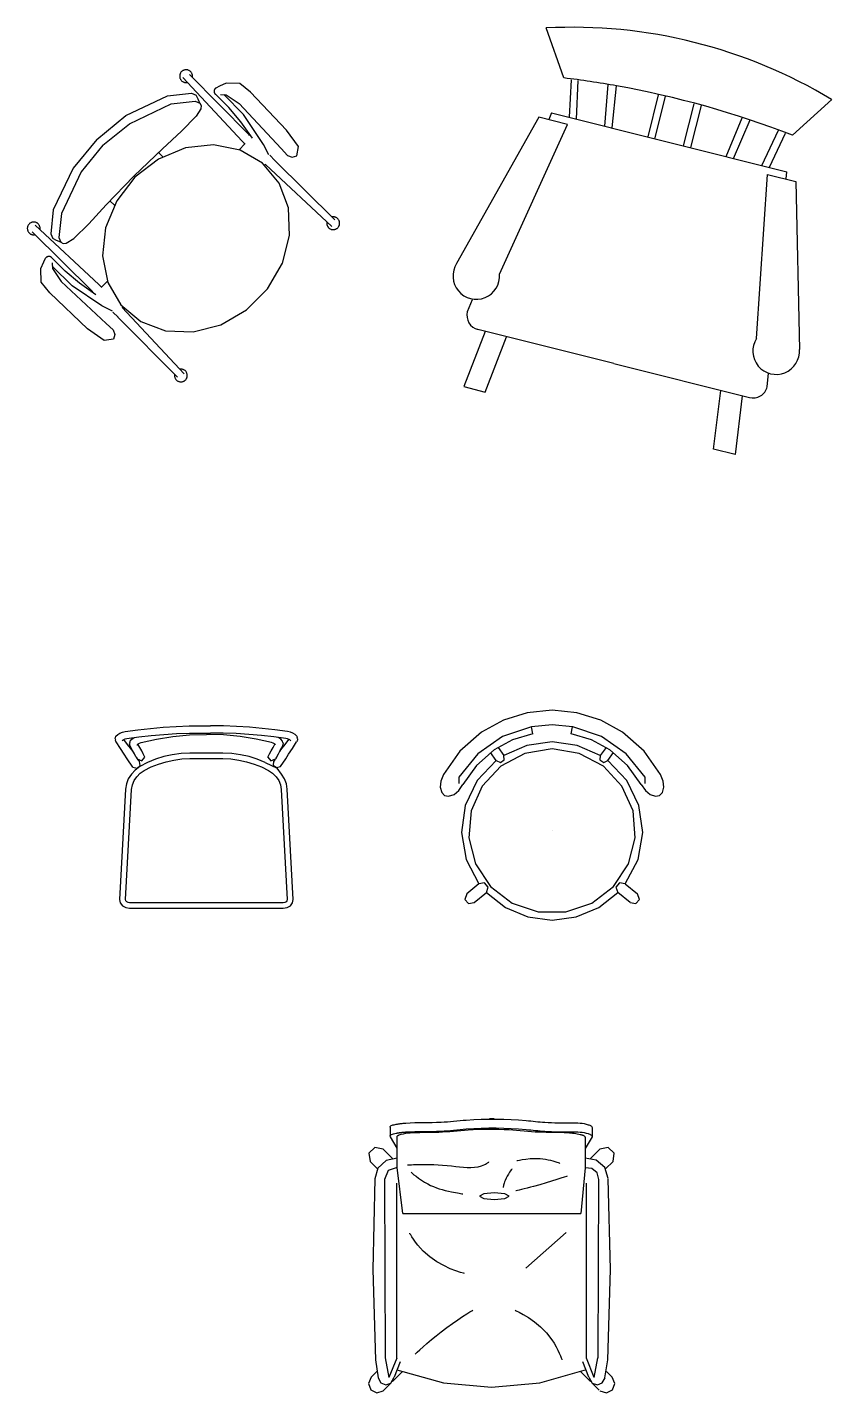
# Model space of a CAD drawing. Header units: metres. Extents: x 1905 to 1922.2, y 1773.7 to 1790.9.
# Drawn here: x 1920.023 to 1921.785, y 1787.241 to 1790.234 of the extents above; entities that cross this region are included whole.
import ezdxf

# ---------------------------------------------------------------- set-up
doc = ezdxf.new("R2010")
doc.units = ezdxf.units.M
doc.linetypes.add('DASHED', pattern=[70, 50, -20])
doc.layers.add('MEBEL', color=7, linetype='DASHED')

msp = doc.modelspace()

# ---------------------------------------------------------------- linework, layer by layer
at = {"linetype": 'Continuous'}
for p, q in [((1921.1986, 1790.1233), (1921.1596, 1790.2329)), ((1921.2143, 1790.1194), (1921.2103, 1790.0372)), ((1921.226, 1790.0333), (1921.2298, 1790.1178)), ((1921.2885, 1790.0176), (1921.2959, 1790.1089)), ((1921.3042, 1790.0137), (1921.3138, 1790.1057)), ((1921.4056, 1790.0864), (1921.3824, 1789.9941)), ((1921.3981, 1789.9902), (1921.4212, 1790.0825)), ((1921.6993, 1789.9978), (1921.7854, 1790.076)), ((1921.1717, 1790.0469), (1921.1656, 1790.0325)), ((1921.1718, 1790.0469), (1921.6872, 1789.9177)), ((1921.4606, 1789.9745), (1921.4838, 1790.0669)), ((1921.4994, 1790.0629), (1921.4763, 1789.9706)), ((1921.1438, 1790.0373), (1920.9637, 1789.7166)), ((1921.0576, 1789.6931), (1921.2064, 1790.0216)), ((1921.2064, 1790.0216), (1921.1438, 1790.0373)), ((1921.5545, 1789.951), (1921.5892, 1790.0358)), ((1921.5702, 1789.947), (1921.6068, 1790.0312)), ((1921.6327, 1789.9314), (1921.6687, 1790.0086)), ((1921.6836, 1790.0017), (1921.6484, 1789.9274)), ((1921.6208, 1789.5519), (1921.6445, 1789.9118)), ((1921.6445, 1789.9118), (1921.707, 1789.8961)), ((1921.6856, 1789.9019), (1921.687, 1789.9177)), ((1921.707, 1789.8961), (1921.7146, 1789.5284)), ((1920.998, 1789.6367), (1920.9871, 1789.611)), ((1921.0262, 1789.5679), (1920.9792, 1789.4467)), ((1921.3078, 1789.4973), (1921.0105, 1789.5718)), ((1921.0261, 1789.4349), (1921.0731, 1789.5562)), ((1921.3078, 1789.4973), (1921.605, 1789.4228)), ((1921.6442, 1789.4463), (1921.6469, 1789.4759)), ((1920.9792, 1789.4467), (1921.0261, 1789.4349)), ((1921.5267, 1789.3094), (1921.5425, 1789.4385)), ((1921.5894, 1789.4268), (1921.5737, 1789.2977)), ((1921.5737, 1789.2977), (1921.5267, 1789.3094))]:
    msp.add_line(p, q, dxfattribs=at)
for centre, radius, start, end in [((1921.2169, 1789.1349), 1.0995, 58.8672, 92.9903), ((1920.949, 1788.0658), 2.0726, 79.8509, 83.0814), ((1920.949, 1788.0658), 2.0726, 68.7761, 79.8509), ((1921.0067, 1789.6892), 0.051, 147.4939, 4.3637), ((1921.0184, 1789.6031), 0.0323, 165.9288, 255.9288), ((1921.6638, 1789.5245), 0.051, 147.4939, 4.3637), ((1921.6129, 1789.4541), 0.0323, 255.9288, 345.9288)]:
    msp.add_arc(centre, radius, start, end, dxfattribs=at)
at = {"layer": 'MEBEL'}
for p, q in [((1920.3636, 1790.124), (1920.4936, 1789.9848)), ((1920.3782, 1790.1306), (1920.5087, 1789.9994)), ((1920.4444, 1790.1054), (1920.4361, 1790.1012)), ((1920.4586, 1790.1117), (1920.4444, 1790.1054)), ((1920.489, 1790.111), (1920.4586, 1790.1117)), ((1920.512, 1790.092), (1920.489, 1790.111)), ((1920.2391, 1790.0408), (1920.3304, 1790.0843)), ((1920.3304, 1790.0843), (1920.3825, 1790.09)), ((1920.3383, 1790.0666), (1920.3905, 1790.0723)), ((1920.3825, 1790.09), (1920.3933, 1790.0857)), ((1920.3905, 1790.0723), (1920.4013, 1790.068)), ((1920.3975, 1790.0772), (1920.3933, 1790.0857)), ((1920.4013, 1790.068), (1920.3975, 1790.0772)), ((1920.4391, 1790.0838), (1920.4351, 1790.0875)), ((1920.4649, 1790.0587), (1920.4391, 1790.0838)), ((1920.4465, 1790.087), (1920.4587, 1790.0864)), ((1920.4967, 1790.0432), (1920.4536, 1790.0871)), ((1920.4587, 1790.0864), (1920.4874, 1790.0672)), ((1920.5908, 1790.0092), (1920.512, 1790.092)), ((1920.247, 1790.0231), (1920.3383, 1790.0666)), ((1920.4033, 1790.0559), (1920.3932, 1790.0394)), ((1920.4013, 1790.068), (1920.404, 1790.0628)), ((1920.404, 1790.0628), (1920.4033, 1790.0559)), ((1920.4909, 1790.0271), (1920.4649, 1790.0587)), ((1920.4874, 1790.0672), (1920.5791, 1789.9685)), ((1920.5407, 1789.9778), (1920.4967, 1790.0432)), ((1920.1757, 1789.9887), (1920.2391, 1790.0408)), ((1920.1886, 1789.9758), (1920.247, 1790.0231)), ((1920.3932, 1790.0394), (1920.3608, 1790.0064)), ((1920.5165, 1789.9915), (1920.4909, 1790.0271)), ((1920.1757, 1789.9887), (1920.1236, 1789.9253)), ((1920.3608, 1790.0064), (1920.3192, 1789.9683)), ((1920.4936, 1789.9848), (1920.5002, 1789.9782)), ((1920.6169, 1789.9731), (1920.5908, 1790.0092)), ((1920.1886, 1789.9758), (1920.1413, 1789.9174)), ((1920.3192, 1789.9683), (1920.2563, 1789.9081)), ((1920.3101, 1789.9604), (1920.3202, 1789.9503)), ((1920.3699, 1789.9698), (1920.3107, 1789.9454)), ((1920.4312, 1789.9765), (1920.3699, 1789.9698)), ((1920.4891, 1789.965), (1920.4312, 1789.9765)), ((1920.4996, 1789.9788), (1920.4869, 1789.9661)), ((1920.5385, 1789.9362), (1920.4891, 1789.965)), ((1920.4978, 1789.9806), (1920.4981, 1789.9804)), ((1920.5524, 1789.9545), (1920.5407, 1789.9778)), ((1920.5657, 1789.9424), (1920.5544, 1789.9543)), ((1920.5791, 1789.9685), (1920.5929, 1789.9533)), ((1920.5929, 1789.9533), (1920.6035, 1789.9498)), ((1920.6035, 1789.9498), (1920.6134, 1789.9526)), ((1920.6134, 1789.9526), (1920.6169, 1789.9731)), ((1920.1236, 1789.9253), (1920.0801, 1789.834)), ((1920.3107, 1789.9454), (1920.2589, 1789.9055)), ((1920.575, 1789.8927), (1920.5385, 1789.9362)), ((1920.5446, 1789.9333), (1920.5431, 1789.9318)), ((1920.69, 1789.7976), (1920.5446, 1789.9333)), ((1920.6966, 1789.8121), (1920.5654, 1789.9427)), ((1920.1413, 1789.9174), (1920.0978, 1789.8261)), ((1920.1961, 1789.8452), (1920.2563, 1789.9081)), ((1920.2589, 1789.9055), (1920.219, 1789.8537)), ((1920.5954, 1789.8385), (1920.575, 1789.8927)), ((1920.0801, 1789.834), (1920.0744, 1789.7819)), ((1920.158, 1789.8036), (1920.1961, 1789.8452)), ((1920.219, 1789.8537), (1920.1946, 1789.7945)), ((1920.204, 1789.8543), (1920.2141, 1789.8442)), ((1920.5978, 1789.7782), (1920.5954, 1789.8385)), ((1920.0978, 1789.8261), (1920.0921, 1789.7739)), ((1920.125, 1789.7712), (1920.158, 1789.8036)), ((1920.0338, 1789.7862), (1920.165, 1789.6557)), ((1920.0404, 1789.8008), (1920.1796, 1789.6708)), ((1920.0744, 1789.7819), (1920.0787, 1789.7711)), ((1920.0921, 1789.7739), (1920.0964, 1789.7631)), ((1920.1946, 1789.7945), (1920.1879, 1789.7332)), ((1920.5821, 1789.7173), (1920.5978, 1789.7782)), ((1920.0872, 1789.7669), (1920.0787, 1789.7711)), ((1920.0964, 1789.7631), (1920.0872, 1789.7669)), ((1920.0964, 1789.7631), (1920.1016, 1789.7604)), ((1920.1016, 1789.7604), (1920.1085, 1789.7611)), ((1920.1085, 1789.7611), (1920.125, 1789.7712)), ((1920.0527, 1789.7058), (1920.059, 1789.72)), ((1920.059, 1789.72), (1920.0632, 1789.7283)), ((1920.0806, 1789.7253), (1920.0768, 1789.7293)), ((1920.0774, 1789.7179), (1920.078, 1789.7057)), ((1920.1057, 1789.6995), (1920.0806, 1789.7253)), ((1920.1879, 1789.7332), (1920.1994, 1789.6753)), ((1920.5496, 1789.6612), (1920.5821, 1789.7173)), ((1920.0534, 1789.6754), (1920.0527, 1789.7058)), ((1920.1212, 1789.6677), (1920.0773, 1789.7108)), ((1920.078, 1789.7057), (1920.0972, 1789.677)), ((1920.1373, 1789.6735), (1920.1057, 1789.6995)), ((1920.0724, 1789.6524), (1920.0534, 1789.6754)), ((1920.0972, 1789.677), (1920.1959, 1789.5853)), ((1920.1866, 1789.6237), (1920.1212, 1789.6677)), ((1920.1729, 1789.6479), (1920.1373, 1789.6735)), ((1920.1796, 1789.6708), (1920.1862, 1789.6642)), ((1920.1838, 1789.6666), (1920.184, 1789.6663)), ((1920.1983, 1789.6775), (1920.1856, 1789.6648)), ((1920.1994, 1789.6753), (1920.2282, 1789.6259)), ((1920.5032, 1789.6148), (1920.5496, 1789.6612)), ((1920.1552, 1789.5736), (1920.0724, 1789.6524)), ((1920.2099, 1789.612), (1920.1866, 1789.6237)), ((1920.2282, 1789.6259), (1920.2717, 1789.5894)), ((1920.222, 1789.5987), (1920.2101, 1789.61)), ((1920.3523, 1789.4678), (1920.2217, 1789.599)), ((1920.2326, 1789.6213), (1920.2311, 1789.6198)), ((1920.3668, 1789.4744), (1920.2311, 1789.6198)), ((1920.4471, 1789.5823), (1920.5032, 1789.6148)), ((1920.1913, 1789.5475), (1920.1552, 1789.5736)), ((1920.1959, 1789.5853), (1920.2111, 1789.5715)), ((1920.2111, 1789.5715), (1920.2146, 1789.5609)), ((1920.2717, 1789.5894), (1920.3259, 1789.569)), ((1920.3259, 1789.569), (1920.3862, 1789.5666)), ((1920.3862, 1789.5666), (1920.4471, 1789.5823)), ((1920.2118, 1789.551), (1920.1913, 1789.5475)), ((1920.2146, 1789.5609), (1920.2118, 1789.551))]:
    msp.add_line(p, q, dxfattribs=at)
at = {"layer": 'MEBEL', "linetype": 'Continuous'}
for p, q in [((1921.1183, 1788.7317), (1921.0661, 1788.7156)), ((1921.1727, 1788.7372), (1921.1183, 1788.7317)), ((1921.2272, 1788.7317), (1921.1727, 1788.7372)), ((1921.2794, 1788.7156), (1921.2272, 1788.7317)), ((1920.2653, 1788.6945), (1920.2929, 1788.6975)), ((1920.2929, 1788.6975), (1920.3209, 1788.6999)), ((1920.3209, 1788.6999), (1920.3493, 1788.7017)), ((1920.3493, 1788.7017), (1920.3779, 1788.7028)), ((1920.3779, 1788.7028), (1920.4065, 1788.7031)), ((1920.4065, 1788.7031), (1920.4244, 1788.7031)), ((1920.453, 1788.7028), (1920.4244, 1788.7031)), ((1920.4816, 1788.7017), (1920.453, 1788.7028)), ((1920.5099, 1788.6999), (1920.4816, 1788.7017)), ((1920.538, 1788.6975), (1920.5099, 1788.6999)), ((1920.5656, 1788.6945), (1920.538, 1788.6975)), ((1921.0661, 1788.7156), (1921.0183, 1788.6894)), ((1921.1274, 1788.7013), (1921.0644, 1788.6798)), ((1921.1727, 1788.705), (1921.1275, 1788.7007)), ((1921.1305, 1788.6857), (1921.1275, 1788.7007)), ((1921.2179, 1788.7007), (1921.1727, 1788.705)), ((1921.2149, 1788.6857), (1921.2179, 1788.7007)), ((1921.281, 1788.6798), (1921.218, 1788.7013)), ((1921.3272, 1788.6894), (1921.2794, 1788.7156)), ((1920.2154, 1788.6743), (1920.2163, 1788.6772)), ((1920.2154, 1788.6743), (1920.2161, 1788.6714)), ((1920.2169, 1788.6689), (1920.2161, 1788.6714)), ((1920.2163, 1788.6772), (1920.2173, 1788.6802)), ((1920.2169, 1788.6689), (1920.2178, 1788.6678)), ((1920.2173, 1788.6802), (1920.2213, 1788.6844)), ((1920.2271, 1788.6536), (1920.2178, 1788.6678)), ((1920.2213, 1788.6844), (1920.2261, 1788.6872)), ((1920.2261, 1788.6872), (1920.2314, 1788.6893)), ((1920.2306, 1788.6703), (1920.2328, 1788.6724)), ((1920.2314, 1788.6893), (1920.2377, 1788.691)), ((1920.2328, 1788.6724), (1920.2344, 1788.6733)), ((1920.2344, 1788.6733), (1920.2375, 1788.6745)), ((1920.2427, 1788.6624), (1920.2345, 1788.6733)), ((1920.2375, 1788.6745), (1920.2415, 1788.6756)), ((1920.2377, 1788.691), (1920.2653, 1788.6945)), ((1920.2415, 1788.6756), (1920.2676, 1788.6789)), ((1920.2479, 1788.6667), (1920.2471, 1788.664)), ((1920.2479, 1788.6667), (1920.2487, 1788.6695)), ((1920.2487, 1788.6695), (1920.2521, 1788.6737)), ((1920.2521, 1788.6737), (1920.2567, 1788.677)), ((1920.2567, 1788.677), (1920.2582, 1788.6777)), ((1920.2676, 1788.6789), (1920.2948, 1788.6819)), ((1920.269, 1788.6649), (1920.2728, 1788.6663)), ((1920.2728, 1788.6663), (1920.3062, 1788.6739)), ((1920.2948, 1788.6819), (1920.3224, 1788.6842)), ((1920.3062, 1788.6739), (1920.3417, 1788.6797)), ((1920.3224, 1788.6842), (1920.3503, 1788.686)), ((1920.3417, 1788.6797), (1920.3782, 1788.6831)), ((1920.3503, 1788.686), (1920.3784, 1788.687)), ((1920.3782, 1788.6831), (1920.4154, 1788.684)), ((1920.3784, 1788.687), (1920.4066, 1788.6874)), ((1920.4066, 1788.6874), (1920.4242, 1788.6874)), ((1920.4526, 1788.6831), (1920.4154, 1788.684)), ((1920.4525, 1788.687), (1920.4242, 1788.6874)), ((1920.4806, 1788.686), (1920.4525, 1788.687)), ((1920.4892, 1788.6797), (1920.4526, 1788.6831)), ((1920.5085, 1788.6842), (1920.4806, 1788.686)), ((1920.5246, 1788.6739), (1920.4892, 1788.6797)), ((1920.536, 1788.6819), (1920.5085, 1788.6842)), ((1920.5581, 1788.6663), (1920.5246, 1788.6739)), ((1920.5633, 1788.6789), (1920.536, 1788.6819)), ((1920.5619, 1788.6649), (1920.5581, 1788.6663)), ((1920.5894, 1788.6756), (1920.5633, 1788.6789)), ((1920.5932, 1788.691), (1920.5656, 1788.6945)), ((1920.5742, 1788.677), (1920.5727, 1788.6777)), ((1920.5788, 1788.6737), (1920.5742, 1788.677)), ((1920.5821, 1788.6695), (1920.5788, 1788.6737)), ((1920.583, 1788.6667), (1920.5821, 1788.6695)), ((1920.583, 1788.6667), (1920.5838, 1788.664)), ((1920.5882, 1788.6624), (1920.5964, 1788.6733)), ((1920.5933, 1788.6745), (1920.5894, 1788.6756)), ((1920.5995, 1788.6893), (1920.5932, 1788.691)), ((1920.5965, 1788.6733), (1920.5933, 1788.6745)), ((1920.5981, 1788.6724), (1920.5965, 1788.6733)), ((1920.6002, 1788.6703), (1920.5981, 1788.6724)), ((1920.6048, 1788.6872), (1920.5995, 1788.6893)), ((1920.6038, 1788.6536), (1920.6131, 1788.6678)), ((1920.6096, 1788.6844), (1920.6048, 1788.6872)), ((1920.6136, 1788.6802), (1920.6096, 1788.6844)), ((1920.614, 1788.6689), (1920.6131, 1788.6678)), ((1920.6136, 1788.6802), (1920.6145, 1788.6775)), ((1920.614, 1788.6689), (1920.6148, 1788.6714)), ((1920.6154, 1788.6743), (1920.6145, 1788.6775)), ((1920.6154, 1788.6743), (1920.6148, 1788.6714)), ((1921.0183, 1788.6894), (1920.971, 1788.6478)), ((1921.0644, 1788.6798), (1921.01, 1788.642)), ((1921.0864, 1788.6725), (1921.046, 1788.6505)), ((1921.1305, 1788.6857), (1921.0864, 1788.6725)), ((1921.1727, 1788.668), (1921.1178, 1788.6603)), ((1921.2277, 1788.6603), (1921.1727, 1788.668)), ((1921.2591, 1788.6725), (1921.2149, 1788.6857)), ((1921.2994, 1788.6505), (1921.2591, 1788.6725)), ((1921.3354, 1788.642), (1921.281, 1788.6798)), ((1921.3745, 1788.6478), (1921.3272, 1788.6894)), ((1920.2354, 1788.6408), (1920.2271, 1788.6536)), ((1920.2416, 1788.6308), (1920.2354, 1788.6408)), ((1920.2519, 1788.6504), (1920.2427, 1788.6624)), ((1920.2481, 1788.6588), (1920.2471, 1788.664)), ((1920.2536, 1788.649), (1920.2481, 1788.6588)), ((1920.2547, 1788.6469), (1920.2519, 1788.6504)), ((1920.2577, 1788.6415), (1920.2536, 1788.649)), ((1920.261, 1788.6353), (1920.2577, 1788.6415)), ((1920.2641, 1788.6607), (1920.2646, 1788.6623)), ((1920.2646, 1788.6623), (1920.265, 1788.6628)), ((1920.265, 1788.6628), (1920.2662, 1788.6637)), ((1920.2694, 1788.656), (1920.2653, 1788.663)), ((1920.2662, 1788.6637), (1920.269, 1788.6649)), ((1920.2737, 1788.6484), (1920.2694, 1788.656)), ((1920.2771, 1788.6419), (1920.2737, 1788.6484)), ((1920.2805, 1788.6343), (1920.2771, 1788.6419)), ((1920.3221, 1788.6358), (1920.3039, 1788.63)), ((1920.3408, 1788.6399), (1920.3221, 1788.6358)), ((1920.3599, 1788.6425), (1920.3408, 1788.6399)), ((1920.3792, 1788.6433), (1920.3599, 1788.6425)), ((1920.4516, 1788.6433), (1920.3792, 1788.6433)), ((1920.4709, 1788.6425), (1920.4516, 1788.6433)), ((1920.4901, 1788.6399), (1920.4709, 1788.6425)), ((1920.5088, 1788.6358), (1920.4901, 1788.6399)), ((1920.527, 1788.63), (1920.5088, 1788.6358)), ((1920.5504, 1788.6343), (1920.5537, 1788.6419)), ((1920.5537, 1788.6419), (1920.5572, 1788.6484)), ((1920.5572, 1788.6484), (1920.5614, 1788.656)), ((1920.5614, 1788.656), (1920.5655, 1788.663)), ((1920.5646, 1788.6637), (1920.5619, 1788.6649)), ((1920.5659, 1788.6628), (1920.5646, 1788.6637)), ((1920.5663, 1788.6623), (1920.5659, 1788.6628)), ((1920.5668, 1788.6607), (1920.5663, 1788.6623)), ((1920.5698, 1788.6353), (1920.5731, 1788.6415)), ((1920.5731, 1788.6415), (1920.5773, 1788.649)), ((1920.5761, 1788.6469), (1920.5789, 1788.6504)), ((1920.5773, 1788.649), (1920.5828, 1788.6588)), ((1920.5789, 1788.6504), (1920.5882, 1788.6624)), ((1920.5828, 1788.6588), (1920.5838, 1788.664)), ((1920.5892, 1788.6308), (1920.5955, 1788.6408)), ((1920.5955, 1788.6408), (1920.6038, 1788.6536)), ((1920.971, 1788.6478), (1920.9349, 1788.5966)), ((1921.01, 1788.642), (1920.9685, 1788.5908)), ((1921.046, 1788.6505), (1921.0072, 1788.6164)), ((1921.0504, 1788.627), (1921.0379, 1788.6446)), ((1921.0544, 1788.6559), (1921.0669, 1788.6383)), ((1921.1133, 1788.6427), (1921.0603, 1788.6146)), ((1921.0678, 1788.6284), (1921.0669, 1788.6383)), ((1921.1178, 1788.6603), (1921.0671, 1788.6381)), ((1921.1727, 1788.6525), (1921.1133, 1788.6427)), ((1921.2322, 1788.6427), (1921.1727, 1788.6525)), ((1921.2784, 1788.6381), (1921.2277, 1788.6603)), ((1921.2852, 1788.6146), (1921.2322, 1788.6427)), ((1921.2785, 1788.6383), (1921.2776, 1788.6284)), ((1921.2911, 1788.6559), (1921.2785, 1788.6383)), ((1921.295, 1788.627), (1921.3076, 1788.6446)), ((1921.3383, 1788.6164), (1921.2994, 1788.6505)), ((1921.377, 1788.5908), (1921.3354, 1788.642)), ((1921.4106, 1788.5966), (1921.3745, 1788.6478)), ((1920.2542, 1788.6122), (1920.2416, 1788.6308)), ((1920.2595, 1788.6063), (1920.251, 1788.5973)), ((1920.2542, 1788.6122), (1920.2636, 1788.6105)), ((1920.2697, 1788.6142), (1920.2595, 1788.6063)), ((1920.2615, 1788.6346), (1920.261, 1788.6353)), ((1920.2615, 1788.6346), (1920.264, 1788.6306)), ((1920.2636, 1788.6105), (1920.2704, 1788.6165)), ((1920.264, 1788.6306), (1920.2739, 1788.6265)), ((1920.2648, 1788.6294), (1920.2687, 1788.6249)), ((1920.2704, 1788.6165), (1920.2687, 1788.6249)), ((1920.2864, 1788.6226), (1920.2697, 1788.6142)), ((1920.2739, 1788.6265), (1920.2805, 1788.6343)), ((1920.2792, 1788.6054), (1920.2946, 1788.6131)), ((1920.3039, 1788.63), (1920.2864, 1788.6226)), ((1920.2946, 1788.6131), (1920.3106, 1788.6194)), ((1920.3106, 1788.6194), (1920.3272, 1788.6245)), ((1920.3272, 1788.6245), (1920.3443, 1788.6282)), ((1920.3443, 1788.6282), (1920.3617, 1788.6306)), ((1920.3617, 1788.6306), (1920.3792, 1788.6315)), ((1920.3792, 1788.6315), (1920.4516, 1788.6315)), ((1920.4516, 1788.6315), (1920.4692, 1788.6306)), ((1920.4692, 1788.6306), (1920.4866, 1788.6282)), ((1920.4866, 1788.6282), (1920.5036, 1788.6245)), ((1920.5036, 1788.6245), (1920.5203, 1788.6194)), ((1920.5203, 1788.6194), (1920.5363, 1788.6131)), ((1920.5445, 1788.6226), (1920.527, 1788.63)), ((1920.5363, 1788.6131), (1920.5516, 1788.6054)), ((1920.5445, 1788.6226), (1920.5704, 1788.6103)), ((1920.5504, 1788.6343), (1920.5569, 1788.6265)), ((1920.5569, 1788.6265), (1920.5669, 1788.6306)), ((1920.5623, 1788.6252), (1920.5616, 1788.6168)), ((1920.5616, 1788.6168), (1920.569, 1788.6116)), ((1920.5661, 1788.6294), (1920.5623, 1788.6252)), ((1920.5694, 1788.6346), (1920.5669, 1788.6306)), ((1920.569, 1788.6116), (1920.578, 1788.6142)), ((1920.5694, 1788.6346), (1920.5698, 1788.6353)), ((1920.5799, 1788.5973), (1920.5704, 1788.6103)), ((1920.578, 1788.6142), (1920.5892, 1788.6308)), ((1921.0072, 1788.6164), (1920.9775, 1788.5744)), ((1921.0506, 1788.6268), (1921.0087, 1788.583)), ((1921.0603, 1788.6146), (1921.0195, 1788.571)), ((1921.0504, 1788.627), (1921.0596, 1788.6228)), ((1921.0596, 1788.6228), (1921.0678, 1788.6284)), ((1921.2776, 1788.6284), (1921.2859, 1788.6228)), ((1921.326, 1788.571), (1921.2852, 1788.6146)), ((1921.2859, 1788.6228), (1921.295, 1788.627)), ((1921.3367, 1788.583), (1921.2948, 1788.6268)), ((1921.3679, 1788.5744), (1921.3383, 1788.6164)), ((1920.2402, 1788.5759), (1920.2383, 1788.5642)), ((1920.2444, 1788.587), (1920.2402, 1788.5759)), ((1920.251, 1788.5973), (1920.2444, 1788.587)), ((1920.2532, 1788.5736), (1920.257, 1788.583)), ((1920.257, 1788.583), (1920.2628, 1788.5917)), ((1920.2628, 1788.5917), (1920.2703, 1788.5991)), ((1920.2703, 1788.5991), (1920.2792, 1788.6054)), ((1920.5516, 1788.6054), (1920.5605, 1788.5991)), ((1920.5605, 1788.5991), (1920.5681, 1788.5917)), ((1920.5681, 1788.5917), (1920.5739, 1788.583)), ((1920.5739, 1788.583), (1920.5777, 1788.5736)), ((1920.5864, 1788.587), (1920.5799, 1788.5973)), ((1920.5907, 1788.5759), (1920.5864, 1788.587)), ((1920.5926, 1788.5642), (1920.5907, 1788.5759)), ((1920.9291, 1788.5817), (1920.9278, 1788.5686)), ((1920.9349, 1788.5966), (1920.9291, 1788.5817)), ((1920.9685, 1788.5908), (1920.9685, 1788.5765)), ((1921.0087, 1788.583), (1920.9823, 1788.5288)), ((1921.3631, 1788.5288), (1921.3367, 1788.583)), ((1921.377, 1788.5765), (1921.377, 1788.5908)), ((1921.4164, 1788.5817), (1921.4106, 1788.5966)), ((1921.4177, 1788.5686), (1921.4164, 1788.5817)), ((1920.2383, 1788.5642), (1920.225, 1788.3228)), ((1920.2383, 1788.3228), (1920.2516, 1788.5636)), ((1920.2516, 1788.5636), (1920.2532, 1788.5736)), ((1920.5777, 1788.5736), (1920.5793, 1788.5636)), ((1920.5793, 1788.5636), (1920.5926, 1788.3228)), ((1920.6059, 1788.3228), (1920.5926, 1788.5642)), ((1920.9278, 1788.5686), (1920.9311, 1788.5567)), ((1920.9311, 1788.5567), (1920.9373, 1788.5505)), ((1920.9373, 1788.5505), (1920.9461, 1788.5489)), ((1920.9461, 1788.5489), (1920.958, 1788.5529)), ((1920.958, 1788.5529), (1920.9682, 1788.5613)), ((1920.9682, 1788.5613), (1920.9775, 1788.5744)), ((1921.0195, 1788.571), (1920.9953, 1788.5168)), ((1921.3502, 1788.5168), (1921.326, 1788.571)), ((1921.3679, 1788.5744), (1921.3772, 1788.5613)), ((1921.3772, 1788.5613), (1921.3875, 1788.5529)), ((1921.3875, 1788.5529), (1921.3993, 1788.5489)), ((1921.3993, 1788.5489), (1921.4081, 1788.5505)), ((1921.4081, 1788.5505), (1921.4144, 1788.5567)), ((1921.4144, 1788.5567), (1921.4177, 1788.5686)), ((1920.9823, 1788.5288), (1920.974, 1788.4692)), ((1920.9953, 1788.5168), (1920.9903, 1788.4577)), ((1921.3552, 1788.4577), (1921.3502, 1788.5168)), ((1921.3715, 1788.4692), (1921.3631, 1788.5288)), ((1920.974, 1788.4692), (1920.9844, 1788.41)), ((1920.9903, 1788.4577), (1921.0051, 1788.4003)), ((1921.1727, 1788.4726), (1921.1727, 1788.4726)), ((1921.3404, 1788.4003), (1921.3552, 1788.4577)), ((1921.3611, 1788.41), (1921.3715, 1788.4692)), ((1920.9844, 1788.41), (1921.0127, 1788.3567)), ((1921.0051, 1788.4003), (1921.038, 1788.3507)), ((1921.3074, 1788.3507), (1921.3404, 1788.4003)), ((1921.3328, 1788.3567), (1921.3611, 1788.41)), ((1921.0127, 1788.3567), (1920.9857, 1788.3345)), ((1921.0018, 1788.3155), (1921.0288, 1788.3378)), ((1921.025, 1788.3589), (1921.0127, 1788.3567)), ((1921.0331, 1788.3494), (1921.025, 1788.3589)), ((1921.0288, 1788.3378), (1921.0331, 1788.3494)), ((1921.0288, 1788.3378), (1921.0706, 1788.305)), ((1921.038, 1788.3507), (1921.0856, 1788.3144)), ((1921.2598, 1788.3144), (1921.3074, 1788.3507)), ((1921.2749, 1788.305), (1921.3166, 1788.3378)), ((1921.3204, 1788.3589), (1921.3123, 1788.3494)), ((1921.3123, 1788.3494), (1921.3166, 1788.3378)), ((1921.3436, 1788.3155), (1921.3166, 1788.3378)), ((1921.3328, 1788.3567), (1921.3204, 1788.3589)), ((1921.3328, 1788.3567), (1921.3598, 1788.3345)), ((1920.225, 1788.3228), (1920.2267, 1788.3153)), ((1920.2267, 1788.3153), (1920.2315, 1788.3089)), ((1920.2315, 1788.3089), (1920.2387, 1788.3047)), ((1920.239, 1788.3198), (1920.2383, 1788.3228)), ((1920.2409, 1788.3173), (1920.239, 1788.3198)), ((1920.2438, 1788.3156), (1920.2409, 1788.3173)), ((1920.2471, 1788.315), (1920.2438, 1788.3156)), ((1920.5837, 1788.315), (1920.2471, 1788.315)), ((1920.5871, 1788.3156), (1920.5837, 1788.315)), ((1920.59, 1788.3173), (1920.5871, 1788.3156)), ((1920.5919, 1788.3198), (1920.59, 1788.3173)), ((1920.5926, 1788.3228), (1920.5919, 1788.3198)), ((1920.5922, 1788.3047), (1920.5994, 1788.3089)), ((1920.5994, 1788.3089), (1920.6042, 1788.3153)), ((1920.6042, 1788.3153), (1920.6059, 1788.3228)), ((1920.9857, 1788.3345), (1920.9814, 1788.3228)), ((1920.9814, 1788.3228), (1920.9894, 1788.3134)), ((1920.9894, 1788.3134), (1921.0018, 1788.3155)), ((1921.0856, 1788.3144), (1921.1426, 1788.2951)), ((1921.2029, 1788.2951), (1921.2598, 1788.3144)), ((1921.3436, 1788.3155), (1921.356, 1788.3134)), ((1921.356, 1788.3134), (1921.3641, 1788.3228)), ((1921.3641, 1788.3228), (1921.3598, 1788.3345)), ((1920.2387, 1788.3047), (1920.2471, 1788.3032)), ((1920.2471, 1788.3032), (1920.5837, 1788.3032)), ((1920.5837, 1788.3032), (1920.5922, 1788.3047)), ((1921.0706, 1788.305), (1921.1197, 1788.2843)), ((1921.1197, 1788.2843), (1921.1727, 1788.2772)), ((1921.1426, 1788.2951), (1921.2029, 1788.2951)), ((1921.1727, 1788.2772), (1921.2257, 1788.2843)), ((1921.1727, 1788.2772), (1921.1727, 1788.2772)), ((1921.1727, 1788.2772), (1921.1727, 1788.2772)), ((1921.2257, 1788.2843), (1921.2749, 1788.305)), ((1920.8205, 1787.8268), (1920.8222, 1787.8276)), ((1920.8222, 1787.8276), (1920.8242, 1787.8283)), ((1920.8242, 1787.8283), (1920.8265, 1787.8288)), ((1920.8265, 1787.8288), (1920.8288, 1787.8293)), ((1920.8288, 1787.8293), (1920.8311, 1787.8298)), ((1920.8311, 1787.8298), (1920.8322, 1787.83)), ((1920.8322, 1787.83), (1920.8333, 1787.8302)), ((1920.8333, 1787.8302), (1920.8343, 1787.8303)), ((1920.8343, 1787.8303), (1920.8354, 1787.8305)), ((1920.8354, 1787.8305), (1920.8365, 1787.8307)), ((1920.8365, 1787.8307), (1920.8376, 1787.8309)), ((1920.8376, 1787.8309), (1920.8387, 1787.831)), ((1920.8387, 1787.831), (1920.8398, 1787.8312)), ((1920.8398, 1787.8312), (1920.8414, 1787.8314)), ((1920.8414, 1787.8314), (1920.843, 1787.8315)), ((1920.843, 1787.8315), (1920.8446, 1787.8317)), ((1920.8446, 1787.8317), (1920.8462, 1787.8319)), ((1920.8462, 1787.8319), (1920.8478, 1787.832)), ((1920.8478, 1787.832), (1920.8494, 1787.8322)), ((1920.8494, 1787.8322), (1920.851, 1787.8323)), ((1920.851, 1787.8323), (1920.8526, 1787.8325)), ((1920.8526, 1787.8325), (1920.8622, 1787.833)), ((1920.8622, 1787.833), (1920.8718, 1787.8334)), ((1920.8718, 1787.8334), (1920.8815, 1787.8336)), ((1920.8815, 1787.8336), (1920.8911, 1787.8337)), ((1920.8911, 1787.8337), (1920.9007, 1787.8337)), ((1920.9007, 1787.8337), (1920.9103, 1787.8338)), ((1920.9103, 1787.8338), (1920.9199, 1787.834)), ((1920.9199, 1787.834), (1920.9296, 1787.8344)), ((1920.9296, 1787.8344), (1920.9365, 1787.8348)), ((1920.9365, 1787.8348), (1920.9434, 1787.8353)), ((1920.9434, 1787.8353), (1920.9503, 1787.8359)), ((1920.9503, 1787.8359), (1920.9572, 1787.8365)), ((1920.9572, 1787.8365), (1920.9642, 1787.8372)), ((1920.9642, 1787.8372), (1920.9711, 1787.8378)), ((1920.9711, 1787.8378), (1920.978, 1787.8385)), ((1920.978, 1787.8385), (1920.9849, 1787.839)), ((1920.9849, 1787.839), (1921.0013, 1787.8401)), ((1921.0013, 1787.8401), (1921.0177, 1787.8409)), ((1921.0177, 1787.8409), (1921.0341, 1787.8412)), ((1921.0341, 1787.8412), (1921.0505, 1787.8412)), ((1921.0461, 1787.8413), (1921.0358, 1787.8413)), ((1921.0505, 1787.8412), (1921.0668, 1787.8409)), ((1921.0668, 1787.8409), (1921.0832, 1787.8402)), ((1921.0832, 1787.8402), (1921.0996, 1787.8392)), ((1921.0996, 1787.8392), (1921.116, 1787.8378)), ((1921.116, 1787.8378), (1921.121, 1787.8374)), ((1921.121, 1787.8374), (1921.1261, 1787.8369)), ((1921.1261, 1787.8369), (1921.1312, 1787.8364)), ((1921.1312, 1787.8364), (1921.1363, 1787.8359)), ((1921.1363, 1787.8359), (1921.1413, 1787.8354)), ((1921.1413, 1787.8354), (1921.1464, 1787.835)), ((1921.1464, 1787.835), (1921.1515, 1787.8346)), ((1921.1515, 1787.8346), (1921.1566, 1787.8342)), ((1921.1566, 1787.8342), (1921.1639, 1787.8337)), ((1921.1639, 1787.8337), (1921.1713, 1787.8334)), ((1921.1713, 1787.8334), (1921.1786, 1787.8331)), ((1921.1786, 1787.8331), (1921.186, 1787.833)), ((1921.186, 1787.833), (1921.1933, 1787.8329)), ((1921.1933, 1787.8329), (1921.2007, 1787.8329)), ((1921.2007, 1787.8329), (1921.2081, 1787.8329)), ((1921.2081, 1787.8329), (1921.2154, 1787.8329)), ((1921.2154, 1787.8329), (1921.2201, 1787.8328)), ((1921.2201, 1787.8328), (1921.2248, 1787.8328)), ((1921.2248, 1787.8328), (1921.2294, 1787.8326)), ((1921.2294, 1787.8326), (1921.2341, 1787.8323)), ((1921.2341, 1787.8323), (1921.2387, 1787.8318)), ((1921.2387, 1787.8318), (1921.2433, 1787.8311)), ((1921.2433, 1787.8311), (1921.2478, 1787.8301)), ((1921.2478, 1787.8301), (1921.2522, 1787.8288)), ((1921.2522, 1787.8288), (1921.2537, 1787.8283)), ((1921.2537, 1787.8283), (1921.2552, 1787.8277)), ((1921.2552, 1787.8277), (1921.2567, 1787.827)), ((1920.818, 1787.8237), (1920.8182, 1787.8249)), ((1920.818, 1787.8237), (1920.818, 1787.804)), ((1920.818, 1787.8038), (1920.8183, 1787.8053)), ((1920.8186, 1787.8021), (1920.818, 1787.8038)), ((1920.8182, 1787.8249), (1920.8191, 1787.8259)), ((1920.8183, 1787.8053), (1920.8193, 1787.8065)), ((1920.8335, 1787.7771), (1920.8186, 1787.8021)), ((1920.8191, 1787.8259), (1920.8205, 1787.8268)), ((1920.8193, 1787.8065), (1920.821, 1787.8075)), ((1920.821, 1787.8075), (1920.8232, 1787.8083)), ((1920.8232, 1787.8083), (1920.8257, 1787.809)), ((1920.8257, 1787.809), (1920.8284, 1787.8096)), ((1920.8284, 1787.8096), (1920.8311, 1787.8101)), ((1920.8311, 1787.8101), (1920.8322, 1787.8103)), ((1920.8322, 1787.8103), (1920.8333, 1787.8105)), ((1920.8333, 1787.8105), (1920.8343, 1787.8107)), ((1920.8335, 1787.8028), (1920.8336, 1787.803)), ((1920.8335, 1787.8027), (1920.8335, 1787.8028)), ((1920.8335, 1787.8025), (1920.8335, 1787.8027)), ((1920.8335, 1787.8023), (1920.8335, 1787.8025)), ((1920.8335, 1787.8021), (1920.8335, 1787.8023)), ((1920.8335, 1787.7346), (1920.8335, 1787.8021)), ((1920.8336, 1787.8032), (1920.8337, 1787.8034)), ((1920.8336, 1787.803), (1920.8336, 1787.8032)), ((1920.8337, 1787.8034), (1920.8338, 1787.8036)), ((1920.8338, 1787.8036), (1920.8341, 1787.8041)), ((1920.8341, 1787.8041), (1920.8345, 1787.8046)), ((1920.8343, 1787.8107), (1920.8354, 1787.8109)), ((1920.8345, 1787.8046), (1920.8349, 1787.805)), ((1920.8349, 1787.805), (1920.8354, 1787.8054)), ((1920.8354, 1787.8109), (1920.8365, 1787.8111)), ((1920.8354, 1787.8054), (1920.836, 1787.8057)), ((1920.836, 1787.8057), (1920.8366, 1787.8059)), ((1920.8365, 1787.8111), (1920.8376, 1787.8112)), ((1920.8366, 1787.8059), (1920.8372, 1787.8062)), ((1920.8372, 1787.8062), (1920.8378, 1787.8064)), ((1920.8376, 1787.8112), (1920.8387, 1787.8114)), ((1920.8378, 1787.8064), (1920.8425, 1787.8078)), ((1920.8387, 1787.8114), (1920.8398, 1787.8115)), ((1920.8398, 1787.8115), (1920.8414, 1787.8117)), ((1920.8414, 1787.8117), (1920.843, 1787.8119)), ((1920.8425, 1787.8078), (1920.8473, 1787.809)), ((1920.843, 1787.8119), (1920.8446, 1787.8121)), ((1920.8446, 1787.8121), (1920.8462, 1787.8122)), ((1920.8462, 1787.8122), (1920.8478, 1787.8124)), ((1920.8473, 1787.809), (1920.8522, 1787.8099)), ((1920.8478, 1787.8124), (1920.8494, 1787.8126)), ((1920.8494, 1787.8126), (1920.851, 1787.8127)), ((1920.851, 1787.8127), (1920.8526, 1787.8128)), ((1920.8522, 1787.8099), (1920.8571, 1787.8106)), ((1920.8526, 1787.8128), (1920.8622, 1787.8134)), ((1920.8571, 1787.8106), (1920.862, 1787.811)), ((1920.862, 1787.811), (1920.867, 1787.8114)), ((1920.8622, 1787.8134), (1920.8718, 1787.8137)), ((1920.867, 1787.8114), (1920.872, 1787.8116)), ((1920.8718, 1787.8137), (1920.8815, 1787.8139)), ((1920.872, 1787.8116), (1920.877, 1787.8118)), ((1920.877, 1787.8118), (1920.8829, 1787.812)), ((1920.8815, 1787.8139), (1920.8911, 1787.814)), ((1920.8829, 1787.812), (1920.8889, 1787.8121)), ((1920.8889, 1787.8121), (1920.8948, 1787.8122)), ((1920.8911, 1787.814), (1920.9007, 1787.8141)), ((1920.8948, 1787.8122), (1920.9008, 1787.8123)), ((1920.9007, 1787.8141), (1920.9103, 1787.8142)), ((1920.9008, 1787.8123), (1920.9068, 1787.8124)), ((1920.9068, 1787.8124), (1920.9127, 1787.8124)), ((1920.9103, 1787.8142), (1920.9199, 1787.8144)), ((1920.9127, 1787.8124), (1920.9187, 1787.8126)), ((1920.9187, 1787.8126), (1920.9246, 1787.8127)), ((1920.9199, 1787.8144), (1920.9296, 1787.8147)), ((1920.9246, 1787.8127), (1920.9327, 1787.8131)), ((1920.9296, 1787.8147), (1920.9365, 1787.8151)), ((1920.9327, 1787.8131), (1920.9408, 1787.8136)), ((1920.9365, 1787.8151), (1920.9434, 1787.8156)), ((1920.9408, 1787.8136), (1920.9488, 1787.8141)), ((1920.9434, 1787.8156), (1920.9503, 1787.8162)), ((1920.9488, 1787.8141), (1920.9569, 1787.8148)), ((1920.9503, 1787.8162), (1920.9572, 1787.8168)), ((1920.9569, 1787.8148), (1920.9649, 1787.8154)), ((1920.9572, 1787.8168), (1920.9642, 1787.8175)), ((1920.9642, 1787.8175), (1920.9711, 1787.8182)), ((1920.9649, 1787.8154), (1920.973, 1787.8161)), ((1920.9711, 1787.8182), (1920.978, 1787.8188)), ((1920.973, 1787.8161), (1920.981, 1787.8168)), ((1920.978, 1787.8188), (1920.9849, 1787.8194)), ((1920.981, 1787.8168), (1920.989, 1787.8174)), ((1920.9849, 1787.8194), (1921.0013, 1787.8205)), ((1920.989, 1787.8174), (1921.0002, 1787.8181)), ((1921.0002, 1787.8181), (1921.0115, 1787.8187)), ((1921.0013, 1787.8205), (1921.0177, 1787.8212)), ((1921.0115, 1787.8187), (1921.0227, 1787.819)), ((1921.0177, 1787.8212), (1921.0341, 1787.8216)), ((1921.0227, 1787.819), (1921.0339, 1787.8192)), ((1921.0339, 1787.8192), (1921.0451, 1787.8192)), ((1921.0341, 1787.8216), (1921.0505, 1787.8216)), ((1921.0362, 1787.8192), (1921.0457, 1787.8192)), ((1921.0451, 1787.8192), (1921.0563, 1787.819)), ((1921.0505, 1787.8216), (1921.0668, 1787.8212)), ((1921.0563, 1787.819), (1921.0675, 1787.8186)), ((1921.0668, 1787.8212), (1921.0832, 1787.8205)), ((1921.0675, 1787.8186), (1921.0787, 1787.818)), ((1921.0787, 1787.818), (1921.0869, 1787.8174)), ((1921.0832, 1787.8205), (1921.0996, 1787.8195)), ((1921.0869, 1787.8174), (1921.095, 1787.8168)), ((1921.095, 1787.8168), (1921.1032, 1787.8161)), ((1921.0996, 1787.8195), (1921.116, 1787.8182)), ((1921.1032, 1787.8161), (1921.1113, 1787.8154)), ((1921.1113, 1787.8154), (1921.1195, 1787.8147)), ((1921.116, 1787.8182), (1921.121, 1787.8177)), ((1921.1195, 1787.8147), (1921.1276, 1787.814)), ((1921.121, 1787.8177), (1921.1261, 1787.8172)), ((1921.1261, 1787.8172), (1921.1312, 1787.8167)), ((1921.1276, 1787.814), (1921.1358, 1787.8135)), ((1921.1312, 1787.8167), (1921.1363, 1787.8163)), ((1921.1358, 1787.8135), (1921.1439, 1787.8131)), ((1921.1363, 1787.8163), (1921.1413, 1787.8158)), ((1921.1413, 1787.8158), (1921.1464, 1787.8153)), ((1921.1439, 1787.8131), (1921.1519, 1787.8128)), ((1921.1464, 1787.8153), (1921.1515, 1787.8149)), ((1921.1515, 1787.8149), (1921.1566, 1787.8145)), ((1921.1519, 1787.8128), (1921.1598, 1787.8127)), ((1921.1566, 1787.8145), (1921.1639, 1787.8141)), ((1921.1598, 1787.8127), (1921.1677, 1787.8126)), ((1921.1639, 1787.8141), (1921.1713, 1787.8137)), ((1921.1677, 1787.8126), (1921.1757, 1787.8125)), ((1921.1713, 1787.8137), (1921.1786, 1787.8135)), ((1921.1757, 1787.8125), (1921.1836, 1787.8124)), ((1921.1786, 1787.8135), (1921.186, 1787.8134)), ((1921.1836, 1787.8124), (1921.1915, 1787.8122)), ((1921.186, 1787.8134), (1921.1933, 1787.8133)), ((1921.1915, 1787.8122), (1921.1995, 1787.8119)), ((1921.1933, 1787.8133), (1921.2007, 1787.8133)), ((1921.1995, 1787.8119), (1921.2074, 1787.8114)), ((1921.2007, 1787.8133), (1921.2081, 1787.8132)), ((1921.2074, 1787.8114), (1921.2108, 1787.8111)), ((1921.2081, 1787.8132), (1921.2154, 1787.8132)), ((1921.2108, 1787.8111), (1921.2143, 1787.8107)), ((1921.2143, 1787.8107), (1921.2177, 1787.8103)), ((1921.2154, 1787.8132), (1921.2201, 1787.8132)), ((1921.2177, 1787.8103), (1921.2211, 1787.8099)), ((1921.2201, 1787.8132), (1921.2248, 1787.8131)), ((1921.2211, 1787.8099), (1921.2245, 1787.8094)), ((1921.2245, 1787.8094), (1921.2279, 1787.8088)), ((1921.2248, 1787.8131), (1921.2294, 1787.8129)), ((1921.2279, 1787.8088), (1921.2313, 1787.8081)), ((1921.2294, 1787.8129), (1921.2341, 1787.8126)), ((1921.2313, 1787.8081), (1921.2347, 1787.8074)), ((1921.2341, 1787.8126), (1921.2387, 1787.8122)), ((1921.2347, 1787.8074), (1921.236, 1787.8071)), ((1921.236, 1787.8071), (1921.2372, 1787.8068)), ((1921.2372, 1787.8068), (1921.2384, 1787.8064)), ((1921.2384, 1787.8064), (1921.2396, 1787.806)), ((1921.2387, 1787.8122), (1921.2433, 1787.8114)), ((1921.2396, 1787.806), (1921.2408, 1787.8055)), ((1921.2408, 1787.8055), (1921.2419, 1787.8049)), ((1921.2419, 1787.8049), (1921.2429, 1787.8043)), ((1921.2429, 1787.8043), (1921.2439, 1787.8035)), ((1921.2433, 1787.8114), (1921.2478, 1787.8105)), ((1921.2439, 1787.8035), (1921.2441, 1787.8033)), ((1921.2441, 1787.8033), (1921.2442, 1787.8032)), ((1921.2442, 1787.8032), (1921.2444, 1787.803)), ((1921.2444, 1787.803), (1921.2445, 1787.8028)), ((1921.2445, 1787.8028), (1921.2447, 1787.8027)), ((1921.2447, 1787.8027), (1921.2448, 1787.8025)), ((1921.2448, 1787.8025), (1921.2449, 1787.8023)), ((1921.2449, 1787.8023), (1921.2449, 1787.8021)), ((1921.245, 1787.8014), (1921.245, 1787.7343)), ((1921.2609, 1787.8021), (1921.2451, 1787.7768)), ((1921.2478, 1787.8105), (1921.2522, 1787.8092)), ((1921.2522, 1787.8092), (1921.2537, 1787.8086)), ((1921.2537, 1787.8086), (1921.2552, 1787.8081)), ((1921.2552, 1787.8081), (1921.2566, 1787.8074)), ((1921.2566, 1787.8074), (1921.2579, 1787.8066)), ((1921.2567, 1787.827), (1921.258, 1787.8262)), ((1921.2579, 1787.8066), (1921.259, 1787.8057)), ((1921.258, 1787.8262), (1921.2591, 1787.8253)), ((1921.259, 1787.8057), (1921.26, 1787.8047)), ((1921.2591, 1787.8253), (1921.26, 1787.8242)), ((1921.26, 1787.8242), (1921.2607, 1787.823)), ((1921.26, 1787.8047), (1921.2606, 1787.8035)), ((1921.2606, 1787.8035), (1921.2609, 1787.8021)), ((1921.2607, 1787.823), (1921.2609, 1787.8216)), ((1921.2609, 1787.8216), (1921.2609, 1787.8021)), ((1920.7848, 1787.779), (1920.7714, 1787.7663)), ((1920.8029, 1787.7753), (1920.7848, 1787.779)), ((1920.8235, 1787.755), (1920.8029, 1787.7753)), ((1920.8213, 1787.7971), (1920.8213, 1787.7973)), ((1921.2571, 1787.755), (1921.2776, 1787.7753)), ((1921.2958, 1787.779), (1921.2776, 1787.7753)), ((1921.3092, 1787.7663), (1921.2958, 1787.779)), ((1920.7714, 1787.7663), (1920.7741, 1787.7481)), ((1920.7741, 1787.7481), (1920.7904, 1787.7322)), ((1920.8093, 1787.7504), (1920.7913, 1787.7337)), ((1920.8335, 1787.7555), (1920.8093, 1787.7504)), ((1920.8563, 1787.7407), (1920.8569, 1787.7407)), ((1920.8569, 1787.7407), (1920.8587, 1787.7408)), ((1920.8587, 1787.7408), (1920.8615, 1787.741)), ((1920.8615, 1787.741), (1920.865, 1787.7411)), ((1920.865, 1787.7411), (1920.8693, 1787.7413)), ((1920.8693, 1787.7413), (1920.874, 1787.7415)), ((1920.874, 1787.7415), (1920.8791, 1787.7416)), ((1920.8791, 1787.7416), (1920.8843, 1787.7417)), ((1920.8843, 1787.7417), (1920.8941, 1787.7418)), ((1920.8941, 1787.7418), (1920.9038, 1787.7416)), ((1920.9038, 1787.7416), (1920.9135, 1787.7413)), ((1920.9135, 1787.7413), (1920.9232, 1787.7407)), ((1920.9232, 1787.7407), (1920.9329, 1787.7401)), ((1920.9329, 1787.7401), (1920.9426, 1787.7393)), ((1920.9426, 1787.7393), (1920.9523, 1787.7384)), ((1920.9523, 1787.7384), (1920.962, 1787.7374)), ((1921.0107, 1787.7365), (1921.0183, 1787.7386)), ((1921.0183, 1787.7386), (1921.0256, 1787.7417)), ((1921.0256, 1787.7417), (1921.0273, 1787.7426)), ((1921.0273, 1787.7426), (1921.0289, 1787.7436)), ((1921.0289, 1787.7436), (1921.0303, 1787.7445)), ((1921.0303, 1787.7445), (1921.0316, 1787.7453)), ((1921.0316, 1787.7453), (1921.0327, 1787.746)), ((1921.0327, 1787.746), (1921.0335, 1787.7466)), ((1921.0335, 1787.7466), (1921.0341, 1787.747)), ((1921.0341, 1787.747), (1921.0343, 1787.7471)), ((1921.0971, 1787.7496), (1921.0957, 1787.7493)), ((1921.1011, 1787.7505), (1921.0971, 1787.7496)), ((1921.1073, 1787.7516), (1921.1011, 1787.7505)), ((1921.1153, 1787.7527), (1921.1073, 1787.7516)), ((1921.1248, 1787.7537), (1921.1153, 1787.7527)), ((1921.1354, 1787.7541), (1921.1248, 1787.7537)), ((1921.1467, 1787.7538), (1921.1354, 1787.7541)), ((1921.1583, 1787.7525), (1921.1467, 1787.7538)), ((1921.1642, 1787.7514), (1921.1583, 1787.7525)), ((1921.1699, 1787.75), (1921.1642, 1787.7514)), ((1921.1752, 1787.7486), (1921.1699, 1787.75)), ((1921.1799, 1787.7472), (1921.1752, 1787.7486)), ((1921.1839, 1787.7459), (1921.1799, 1787.7472)), ((1921.1869, 1787.7449), (1921.1839, 1787.7459)), ((1921.1889, 1787.7441), (1921.1869, 1787.7449)), ((1921.1896, 1787.7439), (1921.1889, 1787.7441)), ((1921.2697, 1787.7512), (1921.245, 1787.7553)), ((1921.2885, 1787.7349), (1921.2697, 1787.7512)), ((1921.3064, 1787.7481), (1921.2901, 1787.7322)), ((1921.3064, 1787.7481), (1921.3092, 1787.7663)), ((1920.7846, 1787.71), (1920.7798, 1787.5117)), ((1920.7913, 1787.7337), (1920.7846, 1787.71)), ((1920.8134, 1787.7281), (1920.8055, 1787.7085)), ((1920.8055, 1787.7085), (1920.8071, 1787.317)), ((1920.8335, 1787.7346), (1920.8134, 1787.7281)), ((1920.8457, 1787.6341), (1920.8335, 1787.7346)), ((1920.8638, 1787.7246), (1920.8646, 1787.7239)), ((1920.8646, 1787.7239), (1920.8668, 1787.722)), ((1920.8668, 1787.722), (1920.8702, 1787.7192)), ((1920.8702, 1787.7192), (1920.8747, 1787.7156)), ((1920.8747, 1787.7156), (1920.8802, 1787.7115)), ((1920.8802, 1787.7115), (1920.8864, 1787.7072)), ((1920.962, 1787.7374), (1920.9702, 1787.7366)), ((1920.9702, 1787.7366), (1920.9784, 1787.7357)), ((1920.9784, 1787.7357), (1920.9866, 1787.7351)), ((1920.9866, 1787.7351), (1920.9948, 1787.735)), ((1920.9948, 1787.735), (1921.0028, 1787.7354)), ((1921.0028, 1787.7354), (1921.0107, 1787.7365)), ((1921.072, 1787.7114), (1921.0698, 1787.7063)), ((1921.0745, 1787.7162), (1921.072, 1787.7114)), ((1921.077, 1787.7206), (1921.0745, 1787.7162)), ((1921.0794, 1787.7244), (1921.077, 1787.7206)), ((1921.0816, 1787.7276), (1921.0794, 1787.7244)), ((1921.0833, 1787.73), (1921.0816, 1787.7276)), ((1921.0845, 1787.7315), (1921.0833, 1787.73)), ((1921.0849, 1787.7321), (1921.0845, 1787.7315)), ((1921.183, 1787.7084), (1921.1719, 1787.7049)), ((1921.1923, 1787.7115), (1921.183, 1787.7084)), ((1921.1995, 1787.7139), (1921.1923, 1787.7115)), ((1921.2041, 1787.7154), (1921.1995, 1787.7139)), ((1921.2057, 1787.716), (1921.2041, 1787.7154)), ((1921.245, 1787.7339), (1921.2359, 1787.6341)), ((1921.26, 1787.7328), (1921.245, 1787.7343)), ((1921.2714, 1787.723), (1921.26, 1787.7328)), ((1921.2751, 1787.7085), (1921.2714, 1787.723)), ((1921.2735, 1787.317), (1921.2751, 1787.7085)), ((1921.2959, 1787.7112), (1921.2885, 1787.7349)), ((1921.3007, 1787.5117), (1921.296, 1787.71)), ((1920.8324, 1787.3169), (1920.8324, 1787.7003)), ((1920.8864, 1787.7072), (1920.8932, 1787.7029)), ((1920.8932, 1787.7029), (1920.9005, 1787.6988)), ((1920.9005, 1787.6988), (1920.9066, 1787.6958)), ((1920.9066, 1787.6958), (1920.9129, 1787.6931)), ((1920.9129, 1787.6931), (1920.9193, 1787.6906)), ((1920.9193, 1787.6906), (1920.9257, 1787.6884)), ((1920.9257, 1787.6884), (1920.9323, 1787.6864)), ((1920.9323, 1787.6864), (1920.9389, 1787.6847)), ((1920.9389, 1787.6847), (1920.9456, 1787.6831)), ((1920.9456, 1787.6831), (1920.9523, 1787.6816)), ((1920.9523, 1787.6816), (1920.9569, 1787.6807)), ((1920.9569, 1787.6807), (1920.9614, 1787.6799)), ((1920.9614, 1787.6799), (1920.9655, 1787.6792)), ((1920.9655, 1787.6792), (1920.9693, 1787.6785)), ((1920.9693, 1787.6785), (1920.9725, 1787.678)), ((1920.9725, 1787.678), (1920.9749, 1787.6776)), ((1921.0461, 1787.6795), (1921.0232, 1787.6773)), ((1921.069, 1787.6773), (1921.0461, 1787.6795)), ((1921.0656, 1787.6916), (1921.0655, 1787.6913)), ((1921.0658, 1787.6926), (1921.0656, 1787.6916)), ((1921.0662, 1787.6941), (1921.0658, 1787.6926)), ((1921.0666, 1787.6961), (1921.0662, 1787.6941)), ((1921.0672, 1787.6983), (1921.0666, 1787.6961)), ((1921.068, 1787.7009), (1921.0672, 1787.6983)), ((1921.0689, 1787.7036), (1921.068, 1787.7009)), ((1921.0698, 1787.7063), (1921.0689, 1787.7036)), ((1921.0944, 1787.684), (1921.0936, 1787.6838)), ((1921.0969, 1787.6846), (1921.0944, 1787.684)), ((1921.1008, 1787.6855), (1921.0969, 1787.6846)), ((1921.1057, 1787.6867), (1921.1008, 1787.6855)), ((1921.1116, 1787.6881), (1921.1057, 1787.6867)), ((1921.1182, 1787.6897), (1921.1116, 1787.6881)), ((1921.1252, 1787.6915), (1921.1182, 1787.6897)), ((1921.1324, 1787.6934), (1921.1252, 1787.6915)), ((1921.1462, 1787.6973), (1921.1324, 1787.6934)), ((1921.1595, 1787.7012), (1921.1462, 1787.6973)), ((1921.1719, 1787.7049), (1921.1595, 1787.7012)), ((1921.2482, 1787.3169), (1921.2482, 1787.7003)), ((1920.9749, 1787.6776), (1920.9765, 1787.6774)), ((1920.9765, 1787.6774), (1920.9771, 1787.6773)), ((1921.0232, 1787.6773), (1921.0138, 1787.672)), ((1921.0138, 1787.672), (1921.0232, 1787.6667)), ((1921.0232, 1787.6667), (1921.0461, 1787.6645)), ((1921.0461, 1787.6645), (1921.069, 1787.6667)), ((1921.0785, 1787.672), (1921.069, 1787.6773)), ((1921.069, 1787.6667), (1921.0785, 1787.672)), ((1920.8457, 1787.6341), (1921.2359, 1787.6341)), ((1920.8615, 1787.5897), (1920.861, 1787.5907)), ((1920.8631, 1787.587), (1920.8615, 1787.5897)), ((1921.2038, 1787.5927), (1921.1152, 1787.5142)), ((1920.8657, 1787.5829), (1920.8631, 1787.587)), ((1920.8692, 1787.5776), (1920.8657, 1787.5829)), ((1920.8735, 1787.5716), (1920.8692, 1787.5776)), ((1920.8786, 1787.565), (1920.8735, 1787.5716)), ((1920.8843, 1787.5582), (1920.8786, 1787.565)), ((1920.8905, 1787.5515), (1920.8843, 1787.5582)), ((1920.9049, 1787.5388), (1920.8905, 1787.5515)), ((1920.9201, 1787.5283), (1920.9049, 1787.5388)), ((1920.9353, 1787.5198), (1920.9201, 1787.5283)), ((1920.7798, 1787.5117), (1920.7856, 1787.3134)), ((1920.9496, 1787.5131), (1920.9353, 1787.5198)), ((1920.9621, 1787.5082), (1920.9496, 1787.5131)), ((1920.9722, 1787.5049), (1920.9621, 1787.5082)), ((1920.9788, 1787.503), (1920.9722, 1787.5049)), ((1920.9812, 1787.5025), (1920.9788, 1787.503)), ((1921.2949, 1787.3134), (1921.3007, 1787.5117)), ((1920.9768, 1787.4081), (1920.9858, 1787.4139)), ((1920.9858, 1787.4139), (1920.9928, 1787.4183)), ((1920.9928, 1787.4183), (1920.9973, 1787.4211)), ((1920.9973, 1787.4211), (1920.9989, 1787.422)), ((1921.0921, 1787.4219), (1921.0943, 1787.4209)), ((1921.0943, 1787.4209), (1921.1005, 1787.4179)), ((1921.1005, 1787.4179), (1921.1098, 1787.4128)), ((1921.1098, 1787.4128), (1921.1212, 1787.4058)), ((1920.9299, 1787.375), (1920.9424, 1787.3843)), ((1920.9424, 1787.3843), (1920.9547, 1787.3931)), ((1920.9547, 1787.3931), (1920.9663, 1787.4011)), ((1920.9663, 1787.4011), (1920.9768, 1787.4081)), ((1921.1212, 1787.4058), (1921.1341, 1787.3967)), ((1921.1341, 1787.3967), (1921.1475, 1787.3856)), ((1921.1475, 1787.3856), (1921.1606, 1787.3726)), ((1920.8902, 1787.3418), (1920.8987, 1787.3494)), ((1920.8987, 1787.3494), (1920.9084, 1787.3576)), ((1920.9084, 1787.3576), (1920.9189, 1787.3663)), ((1920.9189, 1787.3663), (1920.9299, 1787.375)), ((1921.1606, 1787.3726), (1921.1725, 1787.3575)), ((1921.1725, 1787.3575), (1921.1774, 1787.3498)), ((1921.1774, 1787.3498), (1921.1818, 1787.3421)), ((1920.8728, 1787.3259), (1920.874, 1787.3271)), ((1920.874, 1787.3271), (1920.8775, 1787.3304)), ((1920.8775, 1787.3304), (1920.883, 1787.3354)), ((1920.883, 1787.3354), (1920.8902, 1787.3418)), ((1921.1818, 1787.3421), (1921.1856, 1787.3347)), ((1921.1856, 1787.3347), (1921.1887, 1787.328)), ((1921.1887, 1787.328), (1921.1912, 1787.3222)), ((1921.1912, 1787.3222), (1921.193, 1787.3177)), ((1920.7857, 1787.3134), (1920.7921, 1787.274)), ((1920.8072, 1787.3175), (1920.8155, 1787.2746)), ((1920.8324, 1787.3169), (1920.8155, 1787.2746)), ((1920.8403, 1787.3091), (1920.8269, 1787.2752)), ((1920.8325, 1787.2916), (1920.9346, 1787.2629)), ((1921.1459, 1787.2632), (1921.248, 1787.2923)), ((1921.193, 1787.3177), (1921.1941, 1787.3147)), ((1921.1941, 1787.3147), (1921.1945, 1787.3137)), ((1921.2537, 1787.2752), (1921.2403, 1787.3091)), ((1921.2651, 1787.2746), (1921.2482, 1787.3169)), ((1921.2651, 1787.2746), (1921.2733, 1787.3175)), ((1921.2884, 1787.274), (1921.2949, 1787.3134)), ((1920.7761, 1787.2753), (1920.7703, 1787.2617)), ((1920.7703, 1787.2617), (1920.7754, 1787.2479)), ((1920.7761, 1787.2753), (1920.7886, 1787.2877)), ((1920.7918, 1787.2738), (1920.7977, 1787.2626)), ((1920.7977, 1787.2626), (1920.8086, 1787.2586)), ((1920.803, 1787.2456), (1920.8196, 1787.2622)), ((1920.8086, 1787.2586), (1920.8196, 1787.2622)), ((1920.8196, 1787.2622), (1920.8271, 1787.2751)), ((1920.8235, 1787.266), (1920.8447, 1787.2871)), ((1920.9346, 1787.2629), (1921.0403, 1787.2533)), ((1921.0403, 1787.2533), (1921.1459, 1787.2632)), ((1921.2571, 1787.266), (1921.2354, 1787.2876)), ((1921.2534, 1787.2751), (1921.2609, 1787.2622)), ((1921.2761, 1787.2471), (1921.2609, 1787.2622)), ((1921.2609, 1787.2622), (1921.272, 1787.2586)), ((1921.272, 1787.2586), (1921.2829, 1787.2626)), ((1921.2829, 1787.2626), (1921.2888, 1787.2738)), ((1921.3044, 1787.2753), (1921.2919, 1787.2878)), ((1921.3103, 1787.2617), (1921.3044, 1787.2753)), ((1921.3051, 1787.2479), (1921.3103, 1787.2617)), ((1920.7754, 1787.2479), (1920.7887, 1787.2413)), ((1920.7887, 1787.2413), (1920.8029, 1787.2457)), ((1921.2776, 1787.2457), (1921.2918, 1787.2413)), ((1921.2918, 1787.2413), (1921.3051, 1787.2479))]:
    msp.add_line(p, q, dxfattribs=at)
at = {"layer": 'MEBEL'}
for centre, radius, start, end in [((1920.3709, 1790.1273), 0.014, 347.2776, 280.2082), ((1920.441, 1790.094), 0.00874, 123.7462, 227.1898), ((1920.5051, 1790.0003), 0.00433, 327.1387, 26.5187), ((1920.0371, 1789.7935), 0.014, 349.7918, 282.7224), ((1920.6933, 1789.8048), 0.014, 169.7918, 102.7224), ((1920.0704, 1789.7234), 0.00874, 42.8102, 146.2538), ((1920.1641, 1789.6593), 0.00433, 243.4813, 302.8613), ((1920.3596, 1789.4711), 0.014, 167.2776, 100.2082)]:
    msp.add_arc(centre, radius, start, end, dxfattribs=at)

doc.saveas('drawing.dxf')
